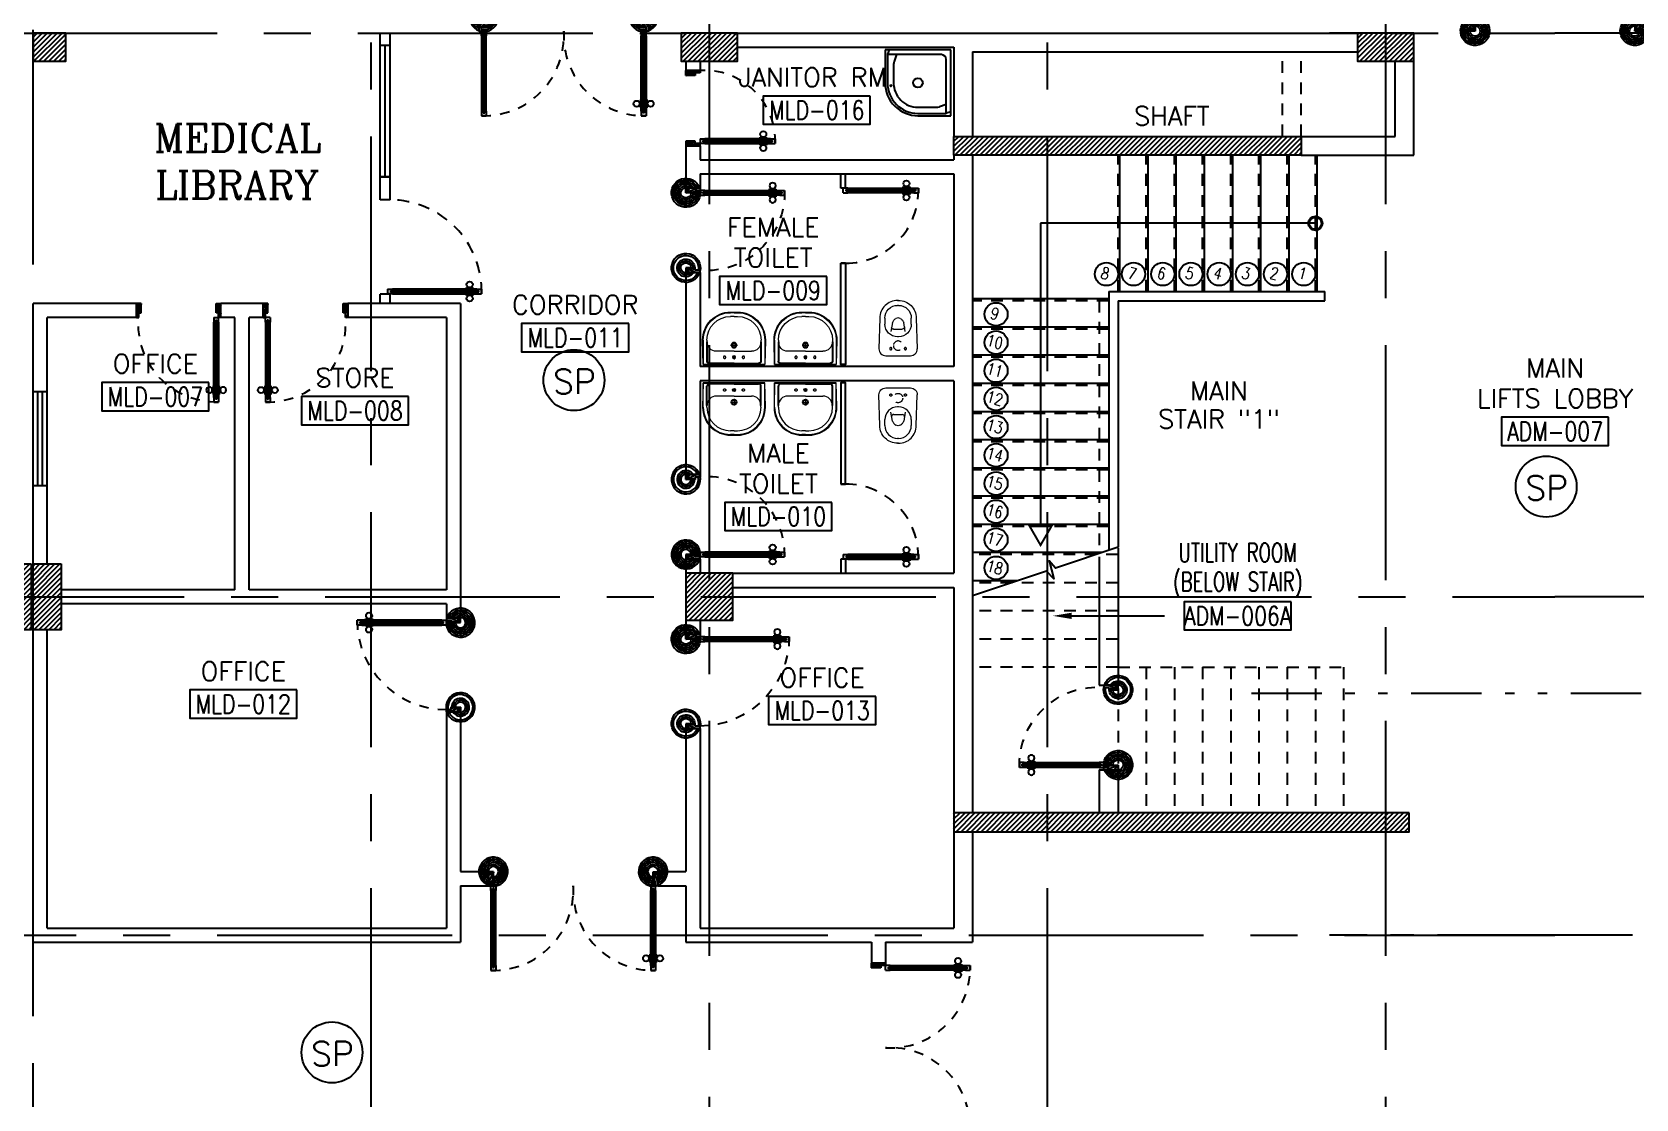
# Model space of a CAD drawing. Extents: x -0.4 to 91.7, y -13.9 to 77.4.
# Drawn here: x 53.23 to 70.3, y 21.31 to 32.66 of the extents above; entities that cross this region are included whole.
import ezdxf
from ezdxf.enums import TextEntityAlignment as Align

# ---------------------------------------------------------------- set-up
doc = ezdxf.new("R2010")
doc.units = 0
doc.header["$MEASUREMENT"] = 0
for name, pattern in [('2DASHES', [1.7, 0.75, -0.25, 0.1, -0.25, 0.1, -0.25]), ('CENTER', [2, 1.25, -0.25, 0.25, -0.25]), ('CENTERX2', [4, 2.5, -0.5, 0.5, -0.5]), ('DASHED', [0.75, 0.5, -0.25]), ('HIDDEN', [0.375, 0.25, -0.125]), ('HIDDEN2', [0.1875, 0.125, -0.0625])]:
    doc.linetypes.add(name, pattern=pattern)
doc.layers.get('0').update_dxf_attribs({"color": 11, "linetype": 'CONTINUOUS'})
for name, color, linetype in [('A-JEERI', 11, 'CONTINUOUS'), ('AXES', 11, 'CENTERX2'), ('AXES1', 11, 'CENTER'), ('COL', 11, 'CONTINUOUS'), ('DOOR', 11, 'CONTINUOUS'), ('E-PA', 4, 'CONTINUOUS'), ('FIX', 11, 'CONTINUOUS'), ('HAT', 11, 'CONTINUOUS'), ('HIDDEN', 11, 'HIDDEN2'), ('IND-ES-L', 11, '2DASHES'), ('PART', 11, 'CONTINUOUS'), ('RM-BOX', 11, 'CONTINUOUS'), ('RM-IND', 11, 'CONTINUOUS'), ('RM-NAME', 11, 'CONTINUOUS'), ('RM-NO', 11, 'CONTINUOUS'), ('STR', 11, 'CONTINUOUS'), ('WALL', 11, 'CONTINUOUS'), ('WIN', 11, 'CONTINUOUS')]:
    doc.layers.add(name, color=color, linetype=linetype)
doc.styles.add('A-TXT200A', font='simplex.shx', dxfattribs={"width": 0.7, "height": 200})
doc.styles.add('ROMANC', font='romanc', dxfattribs={"height": 0.1})
doc.styles.add('ROMANS', font='ROMANS.shx', dxfattribs={"width": 0.6})

# ---------------------------------------------------------------- blocks, each defined once
blk = doc.blocks.new('A$C272A55A0')
at = {"layer": 'DOOR', "color": 0, "linetype": 'ByBlock'}
for p, q in [((0, 900), (0, 1050)), ((50, 1050), (0, 1050)), ((50, 950), (50, 1050)), ((1750, 950), (1750, 1050)), ((1750, 1050), (1800, 1050)), ((1800, 1050), (1800, 900)), ((0, 900), (25, 900)), ((25, 950), (50, 950)), ((25, 900), (25, 950)), ((75, 900), (25, 900)), ((25, 850), (25, 900)), ((58, 870), (42, 870)), ((42, 870), (42, 850)), ((58, 850), (58, 870)), ((75, 900), (75, 850)), ((1725, 900), (1775, 900)), ((1725, 900), (1725, 850)), ((1742, 870), (1758, 870)), ((1742, 850), (1742, 870)), ((1775, 950), (1750, 950)), ((1758, 870), (1758, 850)), ((1775, 900), (1775, 950)), ((1800, 900), (1775, 900)), ((1775, 850), (1775, 900)), ((42, 850), (25, 850)), ((75, 850), (58, 850)), ((1725, 850), (1742, 850)), ((1758, 850), (1775, 850)), ((1725, 173), (1718, 173)), ((1718, 173), (1718, 83)), ((1775, 173), (1782, 173)), ((1782, 173), (1782, 83)), ((25, 50), (42, 50)), ((25, 50), (25, 0)), ((25, 0), (75, 0)), ((75, 0), (25, 0)), ((42, 50), (42, 30)), ((42, 30), (58, 30)), ((58, 50), (75, 50)), ((58, 50), (58, 30)), ((75, 50), (75, 0)), ((1718, 160), (1709, 160)), ((1709, 95), (1709, 160)), ((1718, 95), (1709, 95)), ((1718, 95), (1718, 160)), ((1725, 83), (1718, 83)), ((1742, 50), (1725, 50)), ((1725, 50), (1725, 0)), ((1775, 0), (1725, 0)), ((1725, 0), (1775, 0)), ((1742, 50), (1742, 30)), ((1758, 30), (1742, 30)), ((1775, 50), (1758, 50)), ((1758, 50), (1758, 30)), ((1775, 83), (1782, 83)), ((1775, 50), (1775, 0)), ((1782, 160), (1791, 160)), ((1782, 95), (1782, 160)), ((1782, 95), (1791, 95)), ((1791, 95), (1791, 160))]:
    blk.add_line(p, q, dxfattribs=at)
at = {"layer": 'DOOR', "color": 9, "linetype": 'ByBlock'}
for p, q in [((50, 1050), (0, 1010)), ((50, 1050), (0, 937)), ((50, 1050), (37, 950)), ((1750, 1050), (1800, 1010)), ((1750, 1050), (1800, 937)), ((1750, 1050), (1763, 950))]:
    blk.add_line(p, q, dxfattribs=at)
at = {"layer": 'DOOR', "linetype": 'ByBlock'}
for p, q in [((25, 850), (25, 50)), ((42, 850), (42, 50)), ((58, 850), (58, 50)), ((75, 50), (75, 850)), ((1725, 50), (1725, 850)), ((1742, 850), (1742, 50)), ((1758, 850), (1758, 50)), ((1775, 850), (1775, 50))]:
    blk.add_line(p, q, dxfattribs=at)
at = {"layer": 'DOOR', "color": 0, "linetype": 'ByBlock'}
for centre in [(1676, 128), (1824, 128)]:
    blk.add_circle(centre, 32.4, dxfattribs=at)
at = {"layer": 'DOOR', "color": 9, "linetype": 'ByBlock'}
for centre, radius, start, end in [((50, 1050), 54.4, 203.2074, 270), ((50, 1050), 34.4, 180, 270), ((50, 1050), 14.4, 180, 270), ((1750, 1050), 14.4, 270, 0), ((1750, 1050), 34.4, 270, 0), ((1750, 1050), 54.4, 270, 336.7926), ((50, 1050), 74.4, 227.7764, 270), ((50, 1050), 94.4, 238.0182, 270), ((50, 1050), 114, 244.0838, 257.3774), ((50, 1050), 134, 248.1598, 259.28), ((50, 1050), 154, 251.1053, 256.2858), ((1750, 1050), 74.4, 270, 312.2236), ((1750, 1050), 94.4, 270, 301.9818), ((1750, 1050), 114, 282.6226, 295.9162), ((1750, 1050), 134, 280.72, 291.8402), ((1750, 1050), 154, 283.7142, 288.8947)]:
    blk.add_arc(centre, radius, start, end, dxfattribs=at)
at = {"layer": 'DOOR', "linetype": 'HIDDEN', "ltscale": 0.5}
for centre, start, end in [((50, 851), 268.3174, 3.2965), ((1750, 851), 176.7035, 271.6826)]:
    blk.add_arc(centre, 851, start, end, dxfattribs=at)
at = {"layer": 'WALL', "linetype": 'ByBlock'}
blk.add_line((1800, 900), (1800, 1050), dxfattribs=at)
blk = doc.blocks.new('*X82')
at = {"color": 0}
for p, q in [((76229, 30037), (76403, 30211)), ((76229, 30091), (76350, 30211)), ((76229, 30144), (76297, 30211)), ((76229, 30197), (76244, 30211)), ((76256, 30011), (76456, 30211)), ((76309, 30011), (76509, 30211)), ((76362, 30011), (76562, 30211)), ((76415, 30011), (76615, 30211)), ((76468, 30011), (76668, 30211)), ((76521, 30011), (76721, 30211)), ((76574, 30011), (76774, 30211)), ((76627, 30011), (76827, 30211)), ((76680, 30011), (76880, 30211)), ((76733, 30011), (76933, 30211)), ((76786, 30011), (76986, 30211)), ((76839, 30011), (77039, 30211)), ((76892, 30011), (77092, 30211)), ((76945, 30011), (77145, 30211)), ((76998, 30011), (77198, 30211)), ((77051, 30011), (77251, 30211)), ((77104, 30011), (77304, 30211)), ((77157, 30011), (77357, 30211)), ((77210, 30011), (77410, 30211)), ((77263, 30011), (77463, 30211)), ((77316, 30011), (77516, 30211)), ((77369, 30011), (77569, 30211)), ((77423, 30011), (77623, 30211)), ((77476, 30011), (77676, 30211)), ((77529, 30011), (77729, 30211)), ((77582, 30011), (77782, 30211)), ((77635, 30011), (77835, 30211)), ((77688, 30011), (77888, 30211)), ((77741, 30011), (77941, 30211)), ((77794, 30011), (77994, 30211)), ((77847, 30011), (78047, 30211)), ((77900, 30011), (78100, 30211)), ((77953, 30011), (78153, 30211)), ((78006, 30011), (78206, 30211)), ((78059, 30011), (78259, 30211)), ((78112, 30011), (78312, 30211)), ((78165, 30011), (78365, 30211)), ((78218, 30011), (78418, 30211)), ((78271, 30011), (78471, 30211)), ((78324, 30011), (78524, 30211)), ((78377, 30011), (78577, 30211)), ((78430, 30011), (78630, 30211)), ((78483, 30011), (78683, 30211)), ((78536, 30011), (78736, 30211)), ((78589, 30011), (78789, 30211)), ((78642, 30011), (78842, 30211)), ((78695, 30011), (78895, 30211)), ((78748, 30011), (78948, 30211)), ((78801, 30011), (79001, 30211)), ((78854, 30011), (79054, 30211)), ((78907, 30011), (79107, 30211)), ((78960, 30011), (79160, 30211)), ((79013, 30011), (79213, 30211)), ((79067, 30011), (79267, 30211)), ((79120, 30011), (79320, 30211)), ((79173, 30011), (79373, 30211)), ((79226, 30011), (79426, 30211)), ((79279, 30011), (79479, 30211)), ((79332, 30011), (79532, 30211)), ((79385, 30011), (79585, 30211)), ((79438, 30011), (79638, 30211)), ((79491, 30011), (79691, 30211)), ((79544, 30011), (79744, 30211)), ((79597, 30011), (79797, 30211)), ((79650, 30011), (79850, 30211)), ((79703, 30011), (79903, 30211)), ((79756, 30011), (79956, 30211)), ((79809, 30011), (80009, 30211)), ((79862, 30011), (80062, 30211)), ((79915, 30011), (80115, 30211)), ((79968, 30011), (80168, 30211)), ((80021, 30011), (80221, 30211)), ((80074, 30011), (80274, 30211)), ((80127, 30011), (80327, 30211)), ((80180, 30011), (80380, 30211)), ((80233, 30011), (80433, 30211)), ((80286, 30011), (80486, 30211)), ((80339, 30011), (80539, 30211)), ((80392, 30011), (80592, 30211)), ((80445, 30011), (80645, 30211)), ((80498, 30011), (80698, 30211)), ((80551, 30011), (80751, 30211)), ((80604, 30011), (80804, 30211)), ((80658, 30011), (80858, 30211)), ((80711, 30011), (80911, 30211)), ((80764, 30011), (80964, 30211)), ((80817, 30011), (81017, 30211)), ((80870, 30011), (81070, 30211)), ((80923, 30011), (81079, 30168)), ((80976, 30011), (81079, 30115)), ((81029, 30011), (81079, 30061))]:
    blk.add_line(p, q, dxfattribs=at)
blk = doc.blocks.new('*X80')
at = {"color": 0}
for p, q in [((76229, 37250), (76390, 37411)), ((76229, 37303), (76337, 37411)), ((76229, 37356), (76284, 37411)), ((76229, 37409), (76231, 37411)), ((76243, 37211), (76443, 37411)), ((76296, 37211), (76496, 37411)), ((76349, 37211), (76549, 37411)), ((76402, 37211), (76602, 37411)), ((76455, 37211), (76655, 37411)), ((76508, 37211), (76708, 37411)), ((76561, 37211), (76761, 37411)), ((76615, 37211), (76815, 37411)), ((76668, 37211), (76868, 37411)), ((76721, 37211), (76921, 37411)), ((76774, 37211), (76974, 37411)), ((76827, 37211), (77027, 37411)), ((76880, 37211), (77080, 37411)), ((76933, 37211), (77133, 37411)), ((76986, 37211), (77186, 37411)), ((77039, 37211), (77239, 37411)), ((77092, 37211), (77292, 37411)), ((77145, 37211), (77345, 37411)), ((77198, 37211), (77398, 37411)), ((77251, 37211), (77451, 37411)), ((77304, 37211), (77504, 37411)), ((77357, 37211), (77557, 37411)), ((77410, 37211), (77610, 37411)), ((77463, 37211), (77663, 37411)), ((77516, 37211), (77716, 37411)), ((77569, 37211), (77769, 37411)), ((77622, 37211), (77822, 37411)), ((77675, 37211), (77875, 37411)), ((77728, 37211), (77928, 37411)), ((77781, 37211), (77981, 37411)), ((77834, 37211), (78034, 37411)), ((77887, 37211), (78087, 37411)), ((77940, 37211), (78140, 37411)), ((77993, 37211), (78193, 37411)), ((78046, 37211), (78246, 37411)), ((78099, 37211), (78299, 37411)), ((78152, 37211), (78352, 37411)), ((78206, 37211), (78406, 37411)), ((78259, 37211), (78459, 37411)), ((78312, 37211), (78512, 37411)), ((78365, 37211), (78565, 37411)), ((78418, 37211), (78618, 37411)), ((78471, 37211), (78671, 37411)), ((78524, 37211), (78724, 37411)), ((78577, 37211), (78777, 37411)), ((78630, 37211), (78830, 37411)), ((78683, 37211), (78883, 37411)), ((78736, 37211), (78936, 37411)), ((78789, 37211), (78989, 37411)), ((78842, 37211), (79042, 37411)), ((78895, 37211), (79095, 37411)), ((78948, 37211), (79148, 37411)), ((79001, 37211), (79201, 37411)), ((79054, 37211), (79254, 37411)), ((79107, 37211), (79307, 37411)), ((79160, 37211), (79360, 37411)), ((79213, 37211), (79413, 37411)), ((79266, 37211), (79466, 37411)), ((79319, 37211), (79519, 37411)), ((79372, 37211), (79572, 37411)), ((79425, 37211), (79625, 37411)), ((79478, 37211), (79678, 37411)), ((79531, 37211), (79731, 37411)), ((79584, 37211), (79784, 37411)), ((79637, 37211), (79837, 37411)), ((79690, 37211), (79890, 37411)), ((79743, 37211), (79929, 37397)), ((79797, 37211), (79929, 37344)), ((79850, 37211), (79929, 37291)), ((79903, 37211), (79929, 37238))]:
    blk.add_line(p, q, dxfattribs=at)
blk = doc.blocks.new('RM1')
at = {"layer": 'RM-BOX'}
blk.add_lwpolyline([(570, -200), (-570, -200), (-570, -500), (570, -500)], close=True, dxfattribs=at)
at = {"layer": 'RM-NAME', "style": 'ROMANS'}
for tag, p in [('ROOMNAME1', (0, 324)), ('ROOMNAME2', (0, 0))]:
    blk.add_attdef(tag, text='', height=200, dxfattribs=at).set_placement(p, align=Align.MIDDLE)
at = {"layer": 'RM-NO', "style": 'ROMANS', "width": 0.8}
blk.add_attdef('ROOMNO', text='', height=200, dxfattribs=at).set_placement((0, -350), align=Align.MIDDLE)
blk = doc.blocks.new('WC')
at = {"layer": 'FIX', "lineweight": 20}
for p, q in [((339, 5), (339, -5)), ((395, 76), (490, 60)), ((475, 141), (538, 141)), ((534, 24), (540, 0)), ((540, 0), (534, -24)), ((674, 5), (674, -5)), ((490, -60), (395, -76)), ((538, -141), (475, -141)), ((213, -204), (210, -204))]:
    blk.add_line(p, q, dxfattribs=at)
at = {"layer": 'FIX', "linetype": 'Continuous', "lineweight": 20}
blk.add_line((420, -47), (420, 45), dxfattribs=at)
at = {"layer": 'FIX', "lineweight": 20}
for points in [[(210, -204, -0.414214), (137, -131), (137, 0), (137, 131, -0.414214), (210, 204)], [(727, -5), (727, 5, 0.414214), (538, 194), (210, 204)], [(727, 5), (727, -5, -0.414214), (538, -194), (210, -204)]]:
    blk.add_lwpolyline(points, format="xyb", dxfattribs=at)
at = {"layer": 'FIX', "linetype": 'HIDDEN2', "lineweight": 20, "ltscale": 0.3}
blk.add_circle((245, 0), 49.8, dxfattribs=at)
at = {"layer": 'FIX', "linetype": 'HIDDEN', "lineweight": 20, "ltscale": 0.05}
for centre in [(213, 78), (213, -77)]:
    blk.add_circle(centre, 11.6, dxfattribs=at)
at = {"layer": 'FIX', "lineweight": 20}
for centre, radius, start, end in [((475, 5), 136, 90, 180), ((464, -18), 82, 51.0758, 71.504), ((473, -7), 68.2, 27.1532, 51.0758), ((538, 5), 136, 360, 90), ((475, -5), 136, 180, 270), ((464, 18), 82, 288.496, 308.9242), ((473, 7), 68.2, 308.9242, 332.8468), ((538, -5), 136, 270, 0)]:
    blk.add_arc(centre, radius, start, end, dxfattribs=at)
at = {"layer": 'FIX', "linetype": 'Continuous', "lineweight": 20}
for centre, start, end in [((443, 46), 88.3879, 182.3338), ((442, -46), 177.6662, 271.6121)]:
    blk.add_arc(centre, 22.3, start, end, dxfattribs=at)
blk = doc.blocks.new('*X81')
at = {"color": 0}
for p, q in [((73379, 32279), (73862, 32761)), ((73379, 32332), (73809, 32761)), ((73379, 32385), (73756, 32761)), ((73379, 32438), (73702, 32761)), ((73379, 32491), (73649, 32761)), ((73379, 32544), (73596, 32761)), ((73379, 32597), (73543, 32761)), ((73379, 32650), (73490, 32761)), ((73379, 32703), (73437, 32761)), ((73379, 32756), (73384, 32761)), ((73415, 32261), (73879, 32726)), ((73468, 32261), (73879, 32673)), ((73521, 32261), (73879, 32620)), ((73574, 32261), (73879, 32567)), ((73627, 32261), (73879, 32513)), ((73680, 32261), (73879, 32460)), ((73733, 32261), (73879, 32407)), ((73786, 32261), (73879, 32354)), ((73839, 32261), (73879, 32301))]:
    blk.add_line(p, q, dxfattribs=at)
blk = doc.blocks.new('COL50')
at = {"layer": 'COL'}
blk.add_lwpolyline([(-250, 250), (-250, -250), (250, -250), (250, 250)], close=True, dxfattribs=at)
blk = doc.blocks.new('A$C09EF76E8')
at = {"layer": 'DOOR', "color": 0, "linetype": 'ByBlock'}
for p, q in [((719, 855), (710, 855)), ((710, 855), (710, 790)), ((727, 868), (719, 868)), ((719, 778), (719, 868)), ((719, 855), (719, 790)), ((777, 950), (727, 950)), ((727, 950), (777, 950)), ((727, 900), (727, 950)), ((744, 900), (727, 900)), ((760, 920), (744, 920)), ((744, 900), (744, 920)), ((760, 900), (760, 920)), ((777, 900), (760, 900)), ((777, 900), (777, 950)), ((777, 868), (784, 868)), ((784, 778), (784, 868)), ((784, 855), (793, 855)), ((784, 855), (784, 790)), ((793, 855), (793, 790)), ((719, 790), (710, 790)), ((727, 778), (719, 778)), ((777, 778), (784, 778)), ((784, 790), (793, 790)), ((727, 150), (727, 200)), ((727, 200), (744, 200)), ((744, 200), (744, 180)), ((744, 180), (760, 180)), ((760, 180), (760, 200)), ((760, 200), (777, 200)), ((777, 200), (777, 150)), ((2, 0), (2, 150)), ((2, 150), (27, 150)), ((2, 150), (2, 0)), ((27, 150), (27, 100)), ((27, 100), (52, 100)), ((52, 100), (52, 0)), ((727, 150), (777, 150)), ((777, 100), (752, 100)), ((752, 100), (752, 0)), ((777, 150), (777, 100)), ((802, 150), (777, 150)), ((802, 150), (802, 0)), ((52, 0), (2, 0)), ((752, 0), (802, 0))]:
    blk.add_line(p, q, dxfattribs=at)
at = {"layer": 'DOOR', "linetype": 'ByBlock'}
for p, q in [((727, 900), (727, 200)), ((744, 200), (744, 900)), ((760, 200), (760, 900)), ((777, 200), (777, 900)), ((802, 0), (802, 150))]:
    blk.add_line(p, q, dxfattribs=at)
at = {"layer": 'DOOR', "color": 9, "linetype": 'ByBlock'}
for p, q in [((52, 0), (2, 114)), ((52, 0), (2, 40)), ((52, 0), (38, 100)), ((752, 0), (802, 114)), ((752, 0), (765, 100)), ((752, 0), (802, 40))]:
    blk.add_line(p, q, dxfattribs=at)
at = {"layer": 'DOOR', "color": 0, "linetype": 'ByBlock'}
for centre in [(678, 823), (825, 823)]:
    blk.add_circle(centre, 32.4, dxfattribs=at)
at = {"layer": 'DOOR', "linetype": 'HIDDEN', "ltscale": 0.5}
blk.add_arc((752, 199), 752, 88.0938, 183.7249, dxfattribs=at)
at = {"layer": 'DOOR', "color": 9, "linetype": 'ByBlock'}
for centre, radius, start, end in [((52, 0), 154, 103.7142, 108.8947), ((52, 0), 134, 100.72, 111.8402), ((52, 0), 94.4, 90, 121.9818), ((52, 0), 74.4, 90, 132.2236), ((52, 0), 54.4, 90, 156.7926), ((52, 0), 34.4, 90, 180), ((52, 0), 14.4, 90, 180), ((752, 0), 94.4, 58.0182, 90), ((752, 0), 74.4, 47.7764, 90), ((752, 0), 54.4, 23.2074, 90), ((752, 0), 34.4, 0, 90), ((752, 0), 14.4, 0, 90), ((752, 0), 134, 68.1598, 79.28), ((752, 0), 114, 64.0838, 77.3774), ((752, 0), 154, 71.1053, 76.2858)]:
    blk.add_arc(centre, radius, start, end, dxfattribs=at)
blk = doc.blocks.new('JAN-001')
for p, q in [((730, -30), (30, -30)), ((30, -30), (30, -730)), ((80, -130), (80, -705)), ((705, -80), (130, -80)), ((610, -80), (635, -152)), ((688, -30), (704, -76)), ((705, -380), (705, -84)), ((730, -380), (730, -30)), ((640, -380), (640, -184)), ((80, -610), (152, -635)), ((184, -640), (380, -640)), ((30, -688), (76, -704)), ((30, -730), (380, -730)), ((84, -705), (380, -705))]:
    blk.add_line(p, q)
blk.add_circle((380, -380), 50)
for centre, radius, start, end in [((130, -130), 50, 90, 180), ((540, -184), 100, 0, 19.0039), ((680, -84), 25, 0, 19.0039), ((380, -380), 350, 270, 0), ((380, -380), 325, 270, 0), ((380, -380), 260, 270, 0), ((184, -540), 100, 250.9961, 270), ((84, -680), 25, 250.9961, 270)]:
    blk.add_arc(centre, radius, start, end)
blk = doc.blocks.new('C11')
at = {"layer": 'HAT'}
h = blk.add_hatch(dxfattribs=at)
h.set_pattern_fill('ANSI31', color=256, scale=300, style=0)
h.set_pattern_definition([(45, (-383765.23, -62181), (-26.5165043, 26.5165043), [])])
h.paths.add_polyline_path([(-20, 350), (-20, 700), (-320, 700), (-320, 350)])
h.paths.add_polyline_path([(-320, 0), (-20, 0), (-20, 350), (-320, 350)])
h = blk.add_hatch(dxfattribs=at)
h.set_pattern_fill('ANSI31', color=256, scale=300, style=0)
h.set_pattern_definition([(45, (-383445.23, -62181), (-26.5165043, 26.5165043), [])])
h.paths.add_polyline_path([(300, 350), (300, 700), (0, 700), (0, 350)])
h.paths.add_polyline_path([(0, 0), (300, 0), (300, 350), (0, 350)])
at = {"layer": 'COL'}
for points in [[(-20, 700), (-20, 0), (-320, 0), (-320, 700)], [(300, 700), (300, 0), (0, 0), (0, 700)]]:
    blk.add_lwpolyline(points, close=True, dxfattribs=at)
blk = doc.blocks.new('DOOR90')
at = {"layer": 'DOOR', "color": 7, "linetype": 'ByBlock'}
for p, q in [((-150, 0), (0, 0)), ((-150, 0), (-150, -25)), ((0, -50), (-114, 0)), ((0, -50), (-40, 0)), ((0, -50), (0, 0)), ((-1000, -25), (-1050, -25)), ((-1050, -75), (-1050, -25)), ((-1050, -25), (-1050, -75)), ((-1000, -75), (-1050, -75)), ((-1000, -42), (-1020, -42)), ((-1020, -42), (-1020, -58)), ((-1000, -58), (-1020, -58)), ((-1000, -25), (-1000, -42)), ((-1000, -58), (-1000, -75)), ((-878, -18), (-968, -18)), ((-968, -25), (-968, -18)), ((-968, -75), (-968, -82)), ((-878, -82), (-968, -82)), ((-955, -9), (-890, -9)), ((-955, -18), (-955, -9)), ((-955, -18), (-890, -18)), ((-955, -82), (-890, -82)), ((-955, -82), (-955, -91)), ((-955, -91), (-890, -91)), ((-890, -18), (-890, -9)), ((-890, -82), (-890, -91)), ((-878, -25), (-878, -18)), ((-878, -75), (-878, -82)), ((-200, -25), (-150, -25)), ((-200, -42), (-200, -25)), ((-180, -42), (-200, -42)), ((-200, -58), (-180, -58)), ((-200, -75), (-200, -58)), ((-150, -75), (-200, -75)), ((-180, -58), (-180, -42)), ((-150, -25), (-100, -25)), ((-150, -75), (-150, -25)), ((-100, -25), (-100, -50)), ((0, -50), (-100, -37)), ((-100, -50), (0, -50)), ((0, -850), (-114, -900)), ((-100, -875), (-100, -850)), ((0, -850), (-100, -863)), ((-100, -850), (0, -850)), ((0, -850), (-40, -900)), ((0, -850), (0, -900)), ((-150, -875), (-100, -875)), ((-150, -900), (-150, -875)), ((-150, -900), (0, -900)), ((0, -900), (-150, -900))]:
    blk.add_line(p, q, dxfattribs=at)
at = {"layer": 'DOOR', "linetype": 'ByBlock'}
for p, q in [((-200, -25), (-1000, -25)), ((-200, -42), (-1000, -42)), ((-200, -58), (-1000, -58)), ((-1000, -75), (-200, -75))]:
    blk.add_line(p, q, dxfattribs=at)
at = {"layer": 'DOOR', "color": 7, "linetype": 'ByBlock'}
for centre in [(-923, 24), (-923, -124)]:
    blk.add_circle(centre, 32.4, dxfattribs=at)
for centre, radius, start, end in [((0, -50), 154, 161.1053, 166.2858), ((0, -50), 94.4, 148.0182, 180), ((0, -50), 134, 158.1598, 169.28), ((0, -50), 114, 154.0838, 167.3774), ((0, -50), 74.4, 137.7764, 180), ((0, -50), 54.4, 113.2074, 180), ((0, -50), 34.4, 90, 180), ((0, -50), 14.4, 90, 180), ((0, -850), 94.4, 180, 211.9818), ((0, -850), 74.4, 180, 222.2236), ((0, -850), 54.4, 180, 246.7926), ((0, -850), 34.4, 180, 270), ((0, -850), 14.4, 180, 270), ((0, -850), 154, 193.7142, 198.8947), ((0, -850), 134, 190.72, 201.8402)]:
    blk.add_arc(centre, radius, start, end, dxfattribs=at)
at = {"layer": 'DOOR', "linetype": 'HIDDEN', "ltscale": 0.5}
blk.add_arc((-222, -50), 828, 178.2701, 275.003, dxfattribs=at)
blk = doc.blocks.new('DOOR1000')
at = {"layer": 'DOOR', "color": 7, "linetype": 'ByBlock'}
for p, q in [((-150, 0), (0, 0)), ((-150, 0), (-150, -25)), ((0, -50), (-114, 0)), ((0, -50), (-40, 0)), ((0, -50), (0, 0)), ((-1100, -25), (-1100, -75)), ((-1100, -75), (-1100, -25)), ((-1050, -25), (-1100, -25)), ((-1050, -75), (-1100, -75)), ((-1070, -42), (-1070, -58)), ((-1050, -42), (-1070, -42)), ((-1050, -58), (-1070, -58)), ((-1050, -25), (-1050, -42)), ((-1050, -58), (-1050, -75)), ((-1018, -25), (-1018, -18)), ((-928, -18), (-1018, -18)), ((-1018, -75), (-1018, -82)), ((-928, -82), (-1018, -82)), ((-1005, -18), (-1005, -9)), ((-1005, -9), (-940, -9)), ((-1005, -18), (-940, -18)), ((-1005, -82), (-1005, -91)), ((-1005, -82), (-940, -82)), ((-1005, -91), (-940, -91)), ((-940, -18), (-940, -9)), ((-940, -82), (-940, -91)), ((-928, -25), (-928, -18)), ((-928, -75), (-928, -82)), ((-200, -25), (-150, -25)), ((-200, -42), (-200, -25)), ((-180, -42), (-200, -42)), ((-200, -58), (-180, -58)), ((-200, -75), (-200, -58)), ((-150, -75), (-200, -75)), ((-180, -58), (-180, -42)), ((-150, -25), (-100, -25)), ((-150, -75), (-150, -25)), ((-100, -25), (-100, -50)), ((0, -50), (-100, -37)), ((-100, -50), (0, -50)), ((-150, -975), (-100, -975)), ((-150, -1000), (-150, -975)), ((-150, -1000), (0, -1000)), ((0, -1000), (-150, -1000)), ((0, -950), (-114, -1000)), ((-100, -975), (-100, -950)), ((0, -950), (-100, -963)), ((-100, -950), (0, -950)), ((0, -950), (-40, -1000)), ((0, -950), (0, -1000))]:
    blk.add_line(p, q, dxfattribs=at)
at = {"layer": 'DOOR', "linetype": 'ByBlock'}
for p, q in [((-200, -25), (-1050, -25)), ((-200, -42), (-1050, -42)), ((-200, -58), (-1050, -58)), ((-1050, -75), (-200, -75))]:
    blk.add_line(p, q, dxfattribs=at)
at = {"layer": 'DOOR', "color": 7, "linetype": 'ByBlock'}
for centre in [(-973, 24), (-973, -124)]:
    blk.add_circle(centre, 32.4, dxfattribs=at)
for centre, radius, start, end in [((0, -50), 154, 161.1053, 166.2858), ((0, -50), 94.4, 148.0182, 180), ((0, -50), 134, 158.1598, 169.28), ((0, -50), 114, 154.0838, 167.3774), ((0, -50), 74.4, 137.7764, 180), ((0, -50), 54.4, 113.2074, 180), ((0, -50), 34.4, 90, 180), ((0, -50), 14.4, 90, 180), ((0, -950), 154, 193.7142, 198.8947), ((0, -950), 134, 190.72, 201.8402), ((0, -950), 94.4, 180, 211.9818), ((0, -950), 74.4, 180, 222.2236), ((0, -950), 54.4, 180, 246.7926), ((0, -950), 34.4, 180, 270), ((0, -950), 14.4, 180, 270)]:
    blk.add_arc(centre, radius, start, end, dxfattribs=at)
at = {"layer": 'DOOR', "linetype": 'HIDDEN', "ltscale": 0.5}
blk.add_arc((-150, -25), 950, 180, 270, dxfattribs=at)
blk = doc.blocks.new('LAV-003')
at = {"layer": 'FIX', "linetype": 'ByBlock'}
blk.add_line((-328, -25), (328, -25), dxfattribs=at)
at = {"layer": 'FIX', "linetype": 'Continuous', "lineweight": 20}
for p, q in [((-328, -285), (-328, -25)), ((0, -165), (-187, -165)), ((0, -165), (187, -165)), ((328, -285), (328, -25)), ((-288, -285), (-288, -265)), ((287, -285), (287, -265)), ((0, -535), (-38, -535)), ((0, -575), (-38, -575)), ((0, -535), (38, -535)), ((0, -575), (38, -575))]:
    blk.add_line(p, q, dxfattribs=at)
at = {"layer": 'FIX', "linetype": 'ByBlock', "ltscale": 0.3}
for p, q in [((-288, -265), (-288, -60)), ((0, -35), (-262, -35)), ((0, -35), (262, -35)), ((287, -265), (287, -60))]:
    blk.add_line(p, q, dxfattribs=at)
at = {"layer": 'FIX', "lineweight": 20}
for p, q in [((-16, -101), (15, -101)), ((0, -85), (0, -116))]:
    blk.add_line(p, q, dxfattribs=at)
at = {"layer": 'FIX', "linetype": 'DASHED', "lineweight": 20, "ltscale": 0.04}
for p, q in [((-36, -230), (37, -230)), ((0, -194), (0, -266))]:
    blk.add_line(p, q, dxfattribs=at)
at = {"layer": 'FIX', "linetype": 'Continuous', "lineweight": 20}
blk.add_lwpolyline([(295, -25), (0, -25), (-328, -25), (-334, -285, 0.414214), (-38, -582), (0, -582), (38, -582, 0.414214), (334, -285), (328, -25), (0, -25)], format="xyb", dxfattribs=at)
at = {"layer": 'FIX', "linetype": 'HIDDEN', "lineweight": 20, "ltscale": 0.05}
for centre in [(-100, -101), (100, -101)]:
    blk.add_circle(centre, 12.4, dxfattribs=at)
at = {"layer": 'FIX', "lineweight": 20}
for centre, radius in [((0, -101), 15.5), ((0, -230), 29.5), ((0, -230), 22.5)]:
    blk.add_circle(centre, radius, dxfattribs=at)
at = {"layer": 'FIX', "linetype": 'ByBlock', "ltscale": 0.3}
for centre, start, end in [((-262, -60), 90, 180), ((262, -60), 0, 90)]:
    blk.add_arc(centre, 25, start, end, dxfattribs=at)
at = {"layer": 'FIX', "linetype": 'Continuous', "lineweight": 20}
for centre, radius, start, end in [((-187, -265), 100, 90, 180), ((187, -265), 100, 0, 90), ((-38, -285), 290, 180, 270), ((-38, -285), 250, 180, 270), ((38, -285), 290, 270, 0), ((38, -285), 250, 270, 0)]:
    blk.add_arc(centre, radius, start, end, dxfattribs=at)

msp = doc.modelspace()

# ---------------------------------------------------------------- hatches: boundary and pattern name
at = {"layer": 'HAT'}
h = msp.add_hatch(dxfattribs=at)
h.set_pattern_fill('ANSI31', color=256, scale=0.3, style=0)
h.set_pattern_definition([(45, (-330.153787, -6.181), (-0.0265165043, 0.0265165043), [])])
h.paths.add_polyline_path([(53.2414, 32.35), (53.5914, 32.35), (53.5914, 32.65), (53.2414, 32.65)])
h = msp.add_hatch(dxfattribs=at)
h.set_pattern_fill('ANSI31', color=256, scale=0.3, style=0)
h.set_pattern_definition([(45, (-298.103787, -6.181), (-0.0265165043, 0.0265165043), [])])
h.paths.add_polyline_path([(60.4414, 32.35), (60.4414, 32.65), (60.1414, 32.65), (60.1414, 32.35)])
h.paths.add_polyline_path([(60.7414, 32.35), (60.7414, 32.65), (60.4414, 32.65), (60.4414, 32.35)])
h = msp.add_hatch(dxfattribs=at)
h.set_pattern_fill('ANSI31', color=256, scale=0.3, style=0)
h.set_pattern_definition([(45, (-290.903787, -6.181), (-0.0265165043, 0.0265165043), [])])
h.paths.add_polyline_path([(67.6414, 32.35), (67.6414, 32.65), (67.3414, 32.65), (67.3414, 32.35)])
h.paths.add_polyline_path([(67.9414, 32.35), (67.9414, 32.65), (67.6414, 32.65), (67.6414, 32.35)])

# ---------------------------------------------------------------- linework, layer by layer
at = {"layer": 'AXES'}
for p, q in [((60.4414, -13.1715), (60.4414, 76.6632)), ((67.6414, -13.1715), (67.6414, 76.6632)), ((53.2414, -1.8143), (53.2414, 76.3132)), ((56.8414, 5.05), (56.8414, 63.87)), ((64.0414, 5.05), (64.0414, 63.62)), ((0.7, 32.65), (69.4414, 32.65)), ((90.9611, 32.65), (69.4414, 32.65)), ((0.35, 26.65), (69.4414, 26.65)), ((90.9611, 26.65), (69.4414, 26.65)), ((11.2014, 23.05), (69.4414, 23.05)), ((86.2675, 23.05), (69.4414, 23.05))]:
    msp.add_line(p, q, dxfattribs=at)
at = {"layer": 'AXES1'}
msp.add_line((69.4414, 23.05), (67.0414, 23.05), dxfattribs=at)
at = {"layer": 'COL'}
for points in [[(53.2414, 32.65), (53.2414, 32.35), (53.5914, 32.35), (53.5914, 32.65)], [(60.7414, 32.65), (60.1414, 32.65), (60.1414, 32.35), (60.7414, 32.35)], [(67.9414, 32.65), (67.3414, 32.65), (67.3414, 32.35), (67.9414, 32.35)], [(63.0414, 31.35), (63.0414, 31.55), (66.7414, 31.55), (66.7414, 31.35)], [(67.8914, 24.35), (63.0414, 24.35), (63.0414, 24.15), (67.8914, 24.15)]]:
    msp.add_lwpolyline(points, close=True, dxfattribs=at)
at = {"layer": 'DOOR', "linetype": 'ByBlock'}
for p, q in [((61.9164, 31), (61.8664, 31)), ((61.8664, 30.95), (61.8664, 31)), ((61.8664, 30.95), (61.9164, 30.95)), ((61.8964, 30.983), (61.9164, 30.983)), ((61.8964, 30.967), (61.8964, 30.983)), ((61.9164, 30.967), (61.8964, 30.967)), ((61.9164, 30.983), (61.9164, 31)), ((61.9164, 31), (62.6164, 31)), ((61.9164, 30.983), (62.6164, 30.983)), ((61.9164, 30.95), (61.9164, 30.967)), ((61.9164, 30.967), (62.6164, 30.967)), ((62.6164, 30.95), (61.9164, 30.95)), ((62.4941, 31), (62.4941, 31.0072)), ((62.4941, 31.0072), (62.5841, 31.0072)), ((62.4941, 30.95), (62.4941, 30.9428)), ((62.4941, 30.9428), (62.5841, 30.9428)), ((62.5067, 31.0072), (62.5067, 31.0162)), ((62.5715, 31.0162), (62.5067, 31.0162)), ((62.5715, 31.0072), (62.5067, 31.0072)), ((62.5067, 30.9428), (62.5067, 30.9338)), ((62.5715, 30.9428), (62.5067, 30.9428)), ((62.5715, 30.9338), (62.5067, 30.9338)), ((62.5715, 31.0072), (62.5715, 31.0162)), ((62.5715, 30.9428), (62.5715, 30.9338)), ((62.5841, 31), (62.5841, 31.0072)), ((62.5841, 30.95), (62.5841, 30.9428)), ((62.6164, 31), (62.6164, 30.983)), ((62.6164, 31), (62.6664, 31)), ((62.6164, 30.983), (62.6364, 30.983)), ((62.6164, 30.967), (62.6164, 30.95)), ((62.6164, 30.967), (62.6364, 30.967)), ((62.6164, 30.95), (62.6664, 30.95)), ((62.6364, 30.983), (62.6364, 30.967)), ((62.6664, 31), (62.6664, 30.95)), ((62.6664, 30.95), (62.6664, 31)), ((57.0164, 29.9246), (57.0664, 29.9246)), ((57.0164, 29.9246), (57.0164, 29.8746)), ((57.0664, 29.9076), (57.0464, 29.9076)), ((57.0464, 29.9076), (57.0464, 29.8916)), ((57.0464, 29.8916), (57.0664, 29.8916)), ((57.9664, 29.9246), (57.0664, 29.9246)), ((57.0664, 29.9246), (57.0664, 29.9076)), ((57.0664, 29.9076), (57.9664, 29.9076)), ((57.0664, 29.8916), (57.9664, 29.8916)), ((57.0664, 29.8916), (57.0664, 29.8746)), ((57.8441, 29.9318), (57.9341, 29.9318)), ((57.8441, 29.9246), (57.8441, 29.9318)), ((57.9215, 29.9408), (57.8567, 29.9408)), ((57.8567, 29.9318), (57.8567, 29.9408)), ((57.9215, 29.9318), (57.8567, 29.9318)), ((57.9215, 29.9318), (57.9215, 29.9408)), ((57.9341, 29.9246), (57.9341, 29.9318)), ((57.9664, 29.9246), (58.0164, 29.9246)), ((57.9664, 29.9076), (57.9664, 29.9246)), ((57.9664, 29.9076), (57.9864, 29.9076)), ((57.9664, 29.8916), (57.9864, 29.8916)), ((57.9664, 29.8746), (57.9664, 29.8916)), ((58.0164, 29.8746), (58.0164, 29.9246)), ((57.0664, 29.8746), (57.0164, 29.8746)), ((57.0664, 29.8746), (57.9664, 29.8746)), ((57.8441, 29.8746), (57.8441, 29.8674)), ((57.8441, 29.8674), (57.9341, 29.8674)), ((57.9215, 29.8674), (57.8567, 29.8674)), ((57.8567, 29.8674), (57.8567, 29.8584)), ((57.9215, 29.8584), (57.8567, 29.8584)), ((57.9215, 29.8674), (57.9215, 29.8584)), ((57.9341, 29.8746), (57.9341, 29.8674)), ((57.9664, 29.8746), (58.0164, 29.8746)), ((61.8664, 27.1), (61.9164, 27.1)), ((61.8664, 27.1), (61.8664, 27.05)), ((61.9164, 27.05), (61.8664, 27.05)), ((61.9164, 27.083), (61.8964, 27.083)), ((61.8964, 27.083), (61.8964, 27.067)), ((61.8964, 27.067), (61.9164, 27.067)), ((61.9164, 27.1), (61.9164, 27.083)), ((62.6164, 27.1), (61.9164, 27.1)), ((61.9164, 27.083), (62.6164, 27.083)), ((61.9164, 27.067), (61.9164, 27.05)), ((61.9164, 27.067), (62.6164, 27.067)), ((61.9164, 27.05), (62.6164, 27.05)), ((62.4941, 27.1), (62.4941, 27.1072)), ((62.4941, 27.1072), (62.5841, 27.1072)), ((62.4941, 27.05), (62.4941, 27.0428)), ((62.4941, 27.0428), (62.5841, 27.0428)), ((62.5067, 27.1072), (62.5067, 27.1162)), ((62.5715, 27.1162), (62.5067, 27.1162)), ((62.5715, 27.1072), (62.5067, 27.1072)), ((62.5067, 27.0428), (62.5067, 27.0338)), ((62.5715, 27.0428), (62.5067, 27.0428)), ((62.5715, 27.0338), (62.5067, 27.0338)), ((62.5715, 27.1072), (62.5715, 27.1162)), ((62.5715, 27.0428), (62.5715, 27.0338)), ((62.5841, 27.1), (62.5841, 27.1072)), ((62.5841, 27.05), (62.5841, 27.0428)), ((62.6164, 27.083), (62.6164, 27.1)), ((62.6164, 27.1), (62.6664, 27.1)), ((62.6164, 27.083), (62.6364, 27.083)), ((62.6164, 27.05), (62.6164, 27.067)), ((62.6164, 27.067), (62.6364, 27.067)), ((62.6164, 27.05), (62.6664, 27.05)), ((62.6364, 27.067), (62.6364, 27.083)), ((62.6664, 27.05), (62.6664, 27.1)), ((62.6664, 27.1), (62.6664, 27.05))]:
    msp.add_line(p, q, dxfattribs=at)
at = {"layer": 'DOOR', "color": 97, "linetype": 'ByBlock'}
for p, q in [((57.9864, 29.8916), (57.9864, 29.9076)), ((58.0164, 29.9246), (58.0164, 29.8746))]:
    msp.add_line(p, q, dxfattribs=at)
at = {"layer": 'DOOR', "linetype": 'ByBlock'}
for centre in [(62.5391, 31.0485), (62.5391, 30.9015), (57.8891, 29.9731), (57.8891, 29.8261), (62.5391, 27.1485), (62.5391, 27.0015)]:
    msp.add_circle(centre, 0.0324, dxfattribs=at)
at = {"layer": 'DOOR', "linetype": 'HIDDEN', "ltscale": 0.5}
for centre, radius, start, end in [((61.8918, 30.975), 0.775, 269.97019, 1.84857), ((57.0417, 29.8996), 0.975, 358.53072, 90.01883), ((61.8918, 27.075), 0.775, 358.15143, 90.02981)]:
    msp.add_arc(centre, radius, start, end, dxfattribs=at)
at = {"layer": 'E-PA', "color": 4}
for centre in [(58.9995, 28.9554), (69.3482, 27.8229), (56.4241, 21.8011)]:
    msp.add_circle(centre, 0.3243, dxfattribs=at)
at = {"layer": 'HIDDEN', "color": 251}
for p, q in [((66.5414, 31.55), (66.5414, 32.45)), ((66.7414, 31.55), (66.7414, 32.45))]:
    msp.add_line(p, q, dxfattribs=at)
at = {"layer": 'IND-ES-L'}
msp.add_line((66.2101, 25.6261), (72.6728, 25.6261), dxfattribs=at)
msp.add_line((66.2101, 25.6261), (72.6728, 25.6261), dxfattribs=at)
at = {"layer": 'PART'}
for p, q in [((61.8414, 31), (61.8414, 31.15)), ((61.8914, 31), (61.8914, 31.15)), ((61.8914, 31), (61.8414, 31)), ((61.8914, 30.2), (61.8414, 30.2)), ((61.8914, 27.85), (61.8414, 27.85)), ((61.8914, 27.05), (61.8414, 27.05)), ((61.8414, 27.05), (61.8414, 26.9)), ((61.8914, 27.05), (61.8914, 26.9))]:
    msp.add_line(p, q, dxfattribs=at)
for points in [[(61.8414, 30.2), (61.8914, 30.2), (61.8914, 29.123), (61.8414, 29.123)], [(61.8414, 27.85), (61.8914, 27.85), (61.8914, 28.927), (61.8414, 28.927)]]:
    msp.add_lwpolyline(points, close=True, dxfattribs=at)
at = {"layer": 'RM-IND'}
msp.add_line((64.2966, 26.4475), (65.2865, 26.4475), dxfattribs=at)
msp.add_solid([(64.2966, 26.4808), (64.2966, 26.4141), (64.0966, 26.4475)], dxfattribs=at)
at = {"layer": 'STR', "linetype": 'HIDDEN2'}
for p, q in [((64.7914, 29.9), (64.7914, 31.35)), ((65.0914, 29.9), (65.0914, 31.35)), ((65.3914, 29.9), (65.3914, 31.35)), ((65.6914, 29.9), (65.6914, 31.35)), ((65.9914, 29.9), (65.9914, 31.35)), ((66.2914, 29.9), (66.2914, 31.35)), ((66.5914, 29.9), (66.5914, 31.35)), ((64.6914, 29.8), (63.2414, 29.8)), ((64.6914, 29.5), (63.2414, 29.5)), ((64.6914, 29.2), (63.2414, 29.2)), ((64.6914, 28.9), (63.2414, 28.9)), ((64.6914, 28.6), (63.2414, 28.6)), ((64.6914, 28.3), (63.2414, 28.3)), ((64.6914, 28), (63.2414, 28)), ((64.6914, 27.7), (63.2414, 27.7)), ((64.6914, 27.4), (63.2414, 27.4)), ((64.5611, 27.1), (63.2414, 27.1)), ((63.6651, 26.8), (63.2414, 26.8))]:
    msp.add_line(p, q, dxfattribs=at)
at = {"layer": 'STR'}
for p, q in [((64.8114, 29.9), (64.8114, 31.35)), ((65.1114, 29.9), (65.1114, 31.35)), ((65.4114, 29.9), (65.4114, 31.35)), ((65.7114, 29.9), (65.7114, 31.35)), ((66.0114, 29.9), (66.0114, 31.35)), ((66.3114, 29.9), (66.3114, 31.35)), ((66.6114, 29.9), (66.6114, 31.35)), ((66.8914, 30.625), (63.9664, 30.625)), ((63.9664, 30.625), (63.9664, 27.4)), ((64.6914, 29.9), (66.9914, 29.9)), ((64.6914, 29.9), (64.6914, 27.1435)), ((66.9914, 29.8), (66.9914, 29.9)), ((64.6914, 29.82), (63.2414, 29.82)), ((64.7914, 29.8), (66.9914, 29.8)), ((64.7914, 29.8), (64.7914, 27.177)), ((64.6914, 29.52), (63.2414, 29.52)), ((64.6914, 29.22), (63.2414, 29.22)), ((64.6914, 28.92), (63.2414, 28.92)), ((64.6914, 28.62), (63.2414, 28.62)), ((64.6914, 28.32), (63.2414, 28.32)), ((64.6914, 28.02), (63.2414, 28.02)), ((64.6914, 27.72), (63.2414, 27.72)), ((64.6914, 27.42), (63.2414, 27.42)), ((64.621, 27.12), (63.2414, 27.12)), ((63.7253, 26.82), (63.2414, 26.82))]:
    msp.add_line(p, q, dxfattribs=at)
at = {"layer": 'STR', "color": 251, "linetype": 'HIDDEN2'}
for p, q in [((64.5914, 29.8), (64.5914, 27.1101)), ((64.7914, 27.1666), (64.7914, 25.9)), ((64.7914, 27.1), (64.5773, 27.1)), ((64.7914, 26.8), (63.679, 26.8)), ((64.7914, 26.5), (63.2414, 26.5)), ((64.7914, 26.2), (63.2414, 26.2)), ((64.7914, 25.9), (63.2414, 25.9)), ((64.7914, 25.9), (67.1914, 25.9)), ((64.7914, 25.9), (64.7914, 24.35)), ((65.0914, 25.9), (65.0914, 24.35)), ((65.3914, 25.9), (65.3914, 24.35)), ((65.6914, 25.9), (65.6914, 24.35)), ((65.9914, 25.9), (65.9914, 24.35)), ((66.2914, 25.9), (66.2914, 24.35)), ((66.5914, 25.9), (66.5914, 24.35)), ((66.8914, 25.9), (66.8914, 24.35)), ((67.1914, 25.9), (67.1914, 24.35))]:
    msp.add_line(p, q, dxfattribs=at)
at = {"layer": 'STR', "linetype": 'HIDDEN2'}
msp.add_lwpolyline([(66.8914, 29.9), (66.8914, 31.35)], dxfattribs=at)
at = {"layer": 'STR'}
for points in [[(66.9114, 29.9), (66.9114, 31.35)], [(64.7914, 27.177), (64.1256, 26.9545), (64.0568, 27.0342), (64.1066, 26.8402), (64.0313, 26.9218), (63.2414, 26.6591)]]:
    msp.add_lwpolyline(points, dxfattribs=at)
at = {"layer": 'STR', "const_width": 0.0215}
msp.add_lwpolyline([(64.0819, 27.4), (63.851, 27.4), (63.9664, 27.2)], close=True, dxfattribs=at)
at = {"layer": 'STR'}
for radius in [0.075, 0.065]:
    msp.add_circle((66.8914, 30.625), radius, dxfattribs=at)
at = {"layer": 'STR', "color": 11}
for centre in [(64.6676, 30.0853), (64.9559, 30.0853), (65.2676, 30.0853), (65.5676, 30.0853), (65.8676, 30.0853), (66.1676, 30.0853), (66.4676, 30.0853), (66.7676, 30.0853), (63.4925, 29.6567), (63.4925, 29.3567), (63.4925, 29.0567), (63.4925, 28.7567), (63.4925, 28.4567), (63.4925, 28.1567), (63.4925, 27.8567), (63.4925, 27.5567), (63.4925, 27.2567), (63.4925, 26.9567)]:
    msp.add_circle(centre, 0.1232, dxfattribs=at)
at = {"layer": 'WALL'}
for p, q in [((60.6914, 32.65), (67.3914, 32.65)), ((67.3914, 32.65), (67.0414, 32.65)), ((60.7414, 32.5), (63.0414, 32.5)), ((63.0414, 32.5), (63.0414, 31.55)), ((63.2414, 32.45), (67.3414, 32.45)), ((63.2414, 32.45), (63.2414, 31.55)), ((60.1914, 32.35), (60.1914, 32.25)), ((60.3414, 32.35), (60.3414, 32.25)), ((67.7414, 31.55), (67.7414, 32.35)), ((67.9414, 31.35), (67.9414, 32.35)), ((60.3414, 32.25), (60.1914, 32.25)), ((60.1914, 31.45), (60.1914, 31)), ((60.3414, 31.45), (60.1914, 31.45)), ((60.3414, 31.45), (60.3414, 31.3)), ((66.7414, 31.55), (67.7414, 31.55)), ((60.3414, 31.3), (63.0414, 31.3)), ((63.0414, 31.35), (63.0414, 31.3)), ((63.2414, 31.35), (63.2414, 24.35)), ((66.7414, 31.35), (67.9414, 31.35)), ((60.3414, 31.15), (63.0414, 31.15)), ((60.3414, 31.15), (60.3414, 31)), ((63.0414, 31.15), (63.0414, 29.1)), ((60.3414, 31), (60.1914, 31)), ((60.1914, 30.1), (60.1914, 27.95)), ((60.3414, 30.1), (60.1914, 30.1)), ((60.3414, 30.1), (60.3414, 29.1)), ((53.2414, 28.8363), (53.2414, 29.7725)), ((54.3414, 29.7725), (53.2414, 29.7725)), ((54.3414, 29.6225), (54.3414, 29.7725)), ((55.6914, 29.7725), (55.2414, 29.7725)), ((57.7914, 29.7725), (56.5914, 29.7725)), ((56.5914, 29.6225), (56.5914, 29.7725)), ((57.7914, 29.7725), (57.7914, 26.425)), ((53.3914, 28.8363), (53.3914, 29.6225)), ((54.3414, 29.6225), (53.3914, 29.6225)), ((55.3914, 29.6225), (55.2414, 29.6225)), ((55.3914, 26.725), (55.3914, 29.6225)), ((55.5414, 26.725), (55.5414, 29.6225)), ((55.6914, 29.6225), (55.5414, 29.6225)), ((57.6414, 29.6225), (56.5914, 29.6225)), ((57.6414, 29.6225), (57.6414, 26.725)), ((63.0414, 29.1), (60.3414, 29.1)), ((60.3414, 28.95), (60.3414, 27.95)), ((63.0414, 28.95), (60.3414, 28.95)), ((63.0414, 28.95), (63.0414, 26.9)), ((53.2414, 28.8363), (53.3914, 28.8363)), ((53.2414, 27.8363), (53.3914, 27.8363)), ((53.2414, 26.9), (53.2414, 27.8363)), ((53.3914, 27), (53.3914, 27.8363)), ((60.3414, 27.95), (60.1914, 27.95)), ((64.7914, 27.1666), (64.7914, 25.9)), ((60.1914, 27.05), (60.1914, 26.9)), ((60.3414, 27.05), (60.1914, 27.05)), ((60.3414, 27.05), (60.3414, 26.9)), ((64.5914, 27.075), (64.5914, 25.71)), ((60.6914, 26.9), (63.0414, 26.9)), ((55.3914, 26.725), (53.5414, 26.725)), ((57.6414, 26.725), (55.5414, 26.725)), ((60.6914, 26.75), (63.0414, 26.75)), ((63.0414, 26.75), (63.0414, 24.35)), ((57.6414, 26.575), (53.5414, 26.575)), ((57.6414, 26.575), (57.6414, 26.425)), ((53.2414, 22.975), (53.2414, 26.4)), ((53.3914, 23.125), (53.3914, 26.3)), ((57.6414, 26.425), (57.7914, 26.425)), ((60.1914, 26.4), (60.1914, 26.25)), ((60.3414, 26.4), (60.3414, 26.25)), ((60.3414, 26.25), (60.1914, 26.25)), ((64.7914, 25.9), (64.7914, 25.71)), ((64.5914, 25.71), (64.7914, 25.71)), ((57.6414, 25.425), (57.6414, 23.125)), ((57.6414, 25.425), (57.7914, 25.425)), ((57.7914, 25.425), (57.7914, 23.725)), ((60.3414, 25.25), (60.1914, 25.25)), ((60.1914, 25.25), (60.1914, 23.725)), ((60.3414, 25.25), (60.3414, 23.125)), ((64.5914, 24.81), (64.5914, 24.35)), ((64.5914, 24.81), (64.7914, 24.81)), ((64.7914, 24.81), (64.7914, 24.35)), ((63.0414, 24.15), (63.0414, 23.125)), ((63.2414, 24.15), (63.2414, 24.15)), ((63.2414, 24.15), (63.2414, 22.975)), ((57.7914, 23.725), (58.0914, 23.725)), ((57.7914, 23.575), (57.7914, 22.975)), ((57.7914, 23.575), (58.0914, 23.575)), ((58.0914, 23.725), (58.0914, 23.575)), ((59.8914, 23.725), (60.1914, 23.725)), ((59.8914, 23.725), (59.8914, 23.575)), ((59.8914, 23.575), (60.1914, 23.575)), ((60.1914, 23.575), (60.1914, 22.975)), ((53.3914, 23.125), (57.6414, 23.125)), ((60.3414, 23.125), (63.0414, 23.125)), ((53.2414, 22.975), (57.7914, 22.975)), ((60.1914, 22.975), (62.1664, 22.975)), ((62.1664, 22.975), (62.1664, 22.75)), ((62.3164, 22.975), (62.3164, 22.75)), ((62.3164, 22.975), (63.2414, 22.975)), ((62.3164, 22.75), (62.1664, 22.75))]:
    msp.add_line(p, q, dxfattribs=at)
at = {"layer": 'WIN'}
for p, q in [((56.9382, 30.8746), (56.9382, 32.65)), ((57.0414, 30.8746), (57.0414, 32.65)), ((56.9382, 32.5199), (57.0414, 32.5199)), ((56.9882, 31.1199), (56.9882, 32.5199)), ((57.0414, 31.1199), (56.9382, 31.1199)), ((56.9382, 31.1199), (57.0414, 31.1199)), ((57.0414, 30.8746), (56.9382, 30.8746)), ((56.9382, 29.7725), (56.9382, 29.8725)), ((57.0414, 29.8725), (56.9382, 29.8725)), ((57.0414, 29.7725), (56.9382, 29.7725)), ((57.0414, 29.7725), (57.0414, 29.8725)), ((53.2414, 27.8363), (53.2414, 28.8363)), ((53.2914, 27.8363), (53.2914, 28.8363)), ((53.3414, 27.8363), (53.3414, 28.8363)), ((53.3914, 27.8363), (53.3914, 28.8363))]:
    msp.add_line(p, q, dxfattribs=at)

# ---------------------------------------------------------------- block references
at = {"layer": 'A-JEERI', "linetype": 'ByBlock', "xscale": -0.001000000047497451, "yscale": 0.0009999999892897904, "zscale": 0.001, "rotation": 180}
for p in [(60.7034, 29.098), (61.4634, 29.098)]:
    msp.add_blockref('LAV-003', p, dxfattribs=at)
at = {"layer": 'A-JEERI', "linetype": 'ByBlock', "xscale": 0.001000000047497451, "yscale": 0.0009999999892897904, "zscale": 0.001}
for p in [(60.7034, 28.952), (61.4634, 28.952)]:
    msp.add_blockref('LAV-003', p, dxfattribs=at)
at = {"layer": 'COL', "xscale": 0.001000000047497451, "yscale": 0.0009999999892897904, "zscale": 0.001}
msp.add_blockref('COL50', (60.4414, 26.65), dxfattribs=at)
at = {"layer": 'DOOR', "color": 0, "yscale": 0.0009999999892897904, "zscale": 0.001}
for name, p, xscale, rotation in [('A$C272A55A0', (68.5414, 33.7204), -0.001000000047497451, 180), ('A$C09EF76E8', (60.1914, 32.2516), 0.0009999999892897904, 270), ('A$C272A55A0', (63.2168, 20.95), 0.0009999999892897904, 90)]:
    msp.add_blockref(name, p, dxfattribs=dict(at, xscale=xscale, rotation=rotation))
at = {"layer": 'DOOR', "color": 0, "xscale": 0.001000000047497451, "yscale": 0.0009999999892897904, "zscale": 0.001}
for p in [(57.9915, 31.7696), (58.0914, 22.6746)]:
    msp.add_blockref('A$C272A55A0', p, dxfattribs=at)
at = {"layer": 'DOOR', "yscale": 0.0009999999892897904, "zscale": 0.001}
for name, p, xscale in [('DOOR90', (60.1914, 31), -0.001000000047497451), ('DOOR1000', (57.7914, 26.425), 0.001000000047497451), ('DOOR1000', (60.1914, 26.25), -0.001000000047497451)]:
    msp.add_blockref(name, p, dxfattribs=dict(at, xscale=xscale))
for p, xscale, rotation in [((55.2414, 29.7725), -0.0009999999892897904, 270), ((55.6914, 29.7725), 0.0009999999892897904, 90), ((60.1914, 27.05), 0.001000000047497451, 180)]:
    msp.add_blockref('DOOR90', p, dxfattribs=dict(at, xscale=xscale, rotation=rotation))
at = {"layer": 'FIX', "xscale": 0.0009999999892897904, "yscale": 0.0009999999892897904, "zscale": 0.001, "rotation": 270}
msp.add_blockref('JAN-001', (63.0414, 32.5), dxfattribs=at)
at = {"layer": 'HAT', "xscale": 0.001000000047497451, "yscale": 0.0009999999892897904, "zscale": 0.001}
for p, values in [((61.5842, 32.1796), {'ROOMNO': 'MLD-016', 'ROOMNAME2': 'JANITOR RM.'}), ((61.1205, 30.2605), {'ROOMNO': 'MLD-009', 'ROOMNAME2': 'TOILET', 'ROOMNAME1': 'FEMALE'}), ((54.544, 29.1299), {'ROOMNO': 'MLD-007', 'ROOMNAME2': 'OFFICE'}), ((56.669, 28.981), {'ROOMNO': 'MLD-008', 'ROOMNAME2': 'STORE'}), ((69.4431, 28.7609), {'ROOMNO': 'ADM-007', 'ROOMNAME2': 'LIFTS LOBBY', 'ROOMNAME1': 'MAIN'}), ((61.1753, 27.8548), {'ROOMNO': 'MLD-010', 'ROOMNAME2': 'TOILET', 'ROOMNAME1': 'MALE'}), ((55.4796, 25.8583), {'ROOMNO': 'MLD-012', 'ROOMNAME2': 'OFFICE'}), ((61.6414, 25.7901), {'ROOMNO': 'MLD-013', 'ROOMNAME2': 'OFFICE'})]:
    msp.add_blockref('RM1', p, dxfattribs=at).add_auto_attribs(values)
for name in ['*X80', '*X81', '*X82']:
    msp.add_blockref(name, (-13.1878, -5.861), dxfattribs=at)
at = {"layer": 'HAT'}
ref = msp.add_blockref('RM1', (66.0645, 26.7975), dxfattribs=dict(at, xscale=0.001000000047497451, yscale=0.0009999999892897904, zscale=0.001))
ref.add_attrib('ROOMNO', 'ADM-006A', dxfattribs={"layer": 'RM-NO', "height": 0.2, "style": 'ROMANS', "width": 0.8}).set_placement((66.0645, 26.4475), align=Align.MIDDLE)
ref.add_attrib('ROOMNAME2', '(BELOW STAIR)', dxfattribs={"layer": 'RM-NAME', "height": 0.2, "style": 'A-TXT200A', "width": 0.7}).set_placement((66.0645, 26.7975), align=Align.MIDDLE)
ref.add_attrib('ROOMNAME1', 'UTILITY ROOM', dxfattribs={"layer": 'RM-NAME', "height": 0.2, "style": 'A-TXT200A', "width": 0.7}).set_placement((66.0645, 27.1213), align=Align.MIDDLE)
at = {"layer": 'RM-NAME', "xscale": 0.001000000047497451, "yscale": 0.0009999999892897904, "zscale": 0.001}
msp.add_blockref('C11', (53.2414, 26.3), dxfattribs=at)
at = {"layer": 'WALL', "xscale": 0.001000000047497451, "yscale": 0.0009999999892897904, "zscale": 0.001}
msp.add_blockref('RM1', (59.0126, 29.7582), dxfattribs=at).add_auto_attribs({'ROOMNO': 'MLD-011', 'ROOMNAME2': 'CORRIDOR'})
at = {"layer": 'WALL', "yscale": 0.0009999999892897904, "zscale": 0.001}
for name, p, xscale, rotation in [('WC', (62.4496, 29.078), -0.0009999999892897904, 270), ('WC', (62.4496, 29.0104), 0.0009999999892897904, 270), ('DOOR90', (64.7914, 24.81), -0.001000000047497451, 180)]:
    msp.add_blockref(name, p, dxfattribs=dict(at, xscale=xscale, rotation=rotation))

# ---------------------------------------------------------------- texts
at = {"layer": 'E-PA', "color": 4, "style": 'ROMANS'}
for p in [(58.7771, 28.8114), (69.1258, 27.679), (56.2017, 21.6572)]:
    msp.add_text('SP', height=0.26, dxfattribs=at).set_placement(p)
at = {"layer": 'RM-NAME'}
for s, height, style, p in [('SHAFT', 0.2, 'ROMANS', (65.3638, 31.7663)), ('MEDICAL', 0.3, 'ROMANC', (55.4159, 31.5341)), ('LIBRARY', 0.3, 'ROMANC', (55.4159, 31.0341)), ('MAIN', 0.2, 'ROMANS', (65.8638, 28.8414)), ('STAIR "1"', 0.2, 'ROMANS', (65.8638, 28.5414))]:
    msp.add_text(s, height=height, dxfattribs=dict(at, style=style)).set_placement(p, align=Align.MIDDLE)
at = {"layer": 'STR', "color": 9, "style": 'ROMANS', "width": 0.8}
for s, p in [('8', (64.6547, 30.0917)), ('7', (64.943, 30.0917)), ('6', (65.2547, 30.0917)), ('5', (65.5547, 30.0917)), ('4', (65.8547, 30.0917)), ('3', (66.1547, 30.0917)), ('2', (66.4547, 30.0917)), ('1', (66.7547, 30.0917)), ('9', (63.4796, 29.6631)), ('10', (63.4796, 29.3631)), ('11', (63.4796, 29.0631)), ('12', (63.4796, 28.7631)), ('13', (63.4796, 28.4631)), ('14', (63.4796, 28.1631)), ('15', (63.4796, 27.8631)), ('16', (63.4796, 27.5631)), ('17', (63.4796, 27.2631)), ('18', (63.4796, 26.9631))]:
    msp.add_text(s, height=0.125, rotation=345, dxfattribs=at).set_placement(p, align=Align.MIDDLE)

doc.saveas('drawing.dxf')
